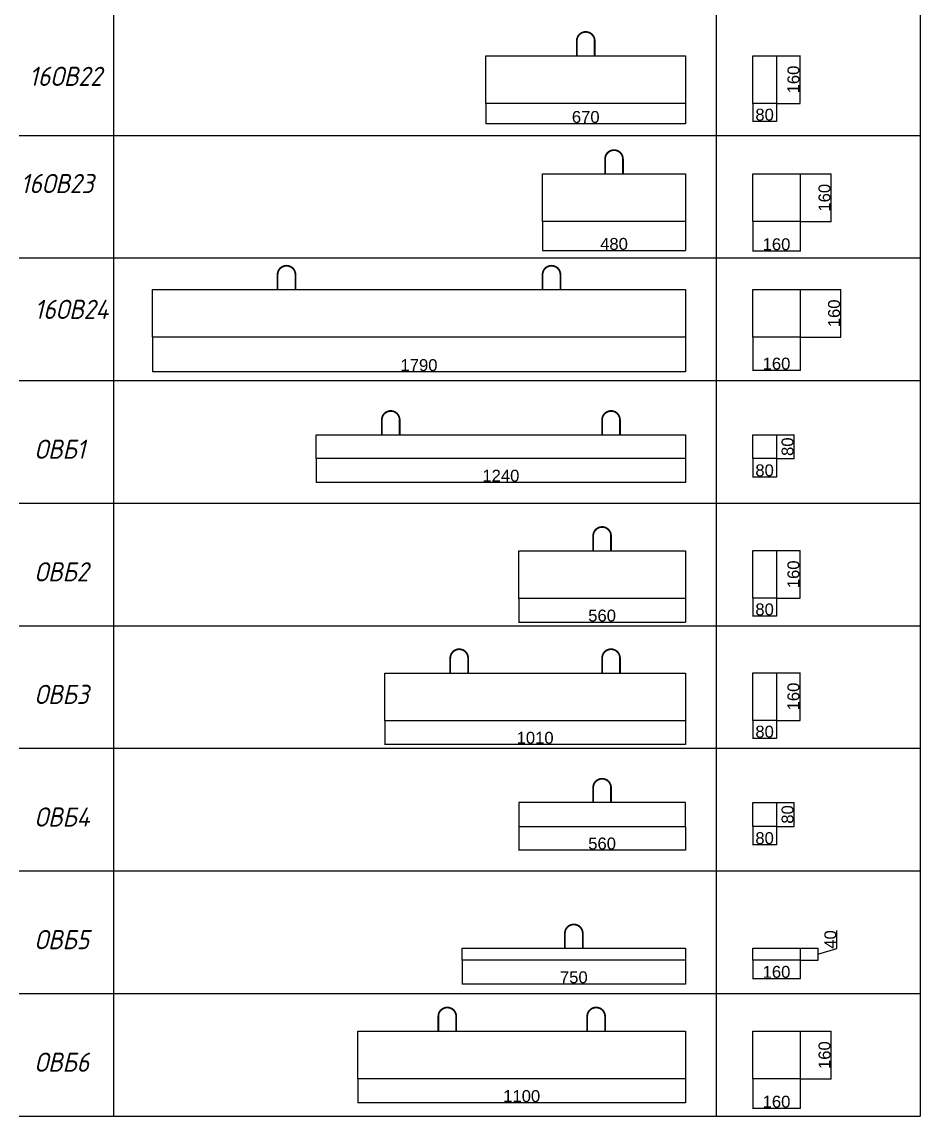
# Model space of a CAD drawing. Header units: millimetres. Extents: x -300689 to 10556, y -104928 to 107291.
# Drawn here: x 7539 to 10556, y 20916 to 24591 of the extents above; entities that cross this region are included whole.
import ezdxf

# ---------------------------------------------------------------- set-up
doc = ezdxf.new("R2010")
doc.units = ezdxf.units.MM
doc.layers.add('линии', color=7, linetype='Continuous')
doc.layers.add('толстая', color=7, linetype='Continuous', lineweight=60)
doc.styles.add('Arial', font='arial.ttf')
doc.styles.add('чертежный', font='isocpeui.ttf', dxfattribs={"width": 0.9})
doc.dimstyles.new('Копия 1-1', dxfattribs={"dimscale": 0, "dimtxt": 40, "dimasz": 2, "dimexe": 1, "dimexo": 1, "dimgap": 1, "dimtad": 1, "dimdec": 0, "dimzin": 0, "dimdsep": 46, "dimtxsty": 'Arial', "dimblk1": 'ARCHTICK', "dimblk2": 'ARCHTICK', "dimsah": 1, "dimcen": 3, "dimdle": 0.5, "dimclrd": 256, "dimclre": 256, "dimclrt": 256, "dimadec": 0, "dimazin": 0, "dimtfac": 1, "dimtdec": 0, "dimtofl": 0, "dimtmove": 1, "dimatfit": 3, "dimldrblk": 'DOTSMALL', "dimfxl": 0, "dimtolj": 1, "dimtzin": 0, "dimarcsym": 0})

# ---------------------------------------------------------------- blocks, each defined once
blk = doc.blocks.new('_ARCHTICK')
at = {"color": 0, "linetype": 'ByBlock', "ltscale": 10, "const_width": 0.15}
blk.add_lwpolyline([(-0.5, -0.5), (0.5, 0.5)], dxfattribs=at)
blk = doc.blocks.new('*D20')
at = {"layer": 'Defpoints', "color": 0, "linetype": 'ByBlock', "ltscale": 0.25}
for p in [(9993.5, 21890), (10073.5, 21890), (10073.5, 21827.9)]:
    blk.add_point(p, dxfattribs=at)
at = {"layer": 'линии', "linetype": 'ByBlock', "lineweight": -2, "ltscale": 0.25}
for p, q in [((9993.5, 21889), (9993.5, 21826.9)), ((10073.5, 21889), (10073.5, 21826.9)), ((9993, 21827.9), (10074, 21827.9))]:
    blk.add_line(p, q, dxfattribs=at)
at = {"layer": 'линии', "linetype": 'ByBlock', "lineweight": -2, "ltscale": 0.25, "xscale": 2, "yscale": 2, "zscale": 2, "rotation": 180}
blk.add_blockref('_ARCHTICK', (9993.5, 21827.9), dxfattribs=at)
at = {"layer": 'линии', "linetype": 'ByBlock', "lineweight": -2, "ltscale": 0.25, "xscale": 2, "yscale": 2, "zscale": 2}
blk.add_blockref('_ARCHTICK', (10073.5, 21827.9), dxfattribs=at)
at = {"layer": 'линии', "linetype": 'ByBlock', "ltscale": 0.25, "insert": (10033.5, 21849.3), "char_height": 40, "attachment_point": 5, "style": 'Arial'}
blk.add_mtext('\\A1;80', dxfattribs=at)
blk = doc.blocks.new('_DotSmall')
at = {"color": 0, "linetype": 'ByBlock', "const_width": 0.5}
blk.add_lwpolyline([(-0.0625, 0, 1), (0.0625, 0, 1)], format="xyb", close=True, dxfattribs=at)
blk = doc.blocks.new('*D21')
at = {"layer": 'Defpoints', "color": 0, "linetype": 'ByBlock', "ltscale": 0.25}
for p in [(10073.5, 21969), (10073.5, 21889), (10132.2, 21889)]:
    blk.add_point(p, dxfattribs=at)
at = {"layer": 'линии', "linetype": 'ByBlock', "lineweight": -2, "ltscale": 0.25}
for p, q in [((10074.5, 21969), (10133.2, 21969)), ((10132.2, 21969.5), (10132.2, 21888.5)), ((10074.5, 21889), (10133.2, 21889))]:
    blk.add_line(p, q, dxfattribs=at)
at = {"layer": 'линии', "linetype": 'ByBlock', "lineweight": -2, "ltscale": 0.25, "xscale": 2, "yscale": 2, "zscale": 2}
for p, rotation in [((10132.2, 21969), 90), ((10132.2, 21889), 270)]:
    blk.add_blockref('_ARCHTICK', p, dxfattribs=dict(at, rotation=rotation))
at = {"layer": 'линии', "linetype": 'ByBlock', "ltscale": 0.25, "insert": (10110.8, 21929), "char_height": 40, "attachment_point": 5, "rotation": 90, "style": 'Arial'}
blk.add_mtext('\\A1;80', dxfattribs=at)
blk = doc.blocks.new('*D68')
at = {"layer": 'Defpoints', "color": 0, "linetype": 'ByBlock', "ltscale": 0.25}
for p in [(10073.5, 24477.3), (10073.5, 24317.3), (10151.9, 24317.3)]:
    blk.add_point(p, dxfattribs=at)
at = {"layer": 'линии', "linetype": 'ByBlock', "lineweight": -2, "ltscale": 0.25}
for p, q in [((10074.5, 24477.3), (10152.9, 24477.3)), ((10151.9, 24477.8), (10151.9, 24316.8)), ((10074.5, 24317.3), (10152.9, 24317.3))]:
    blk.add_line(p, q, dxfattribs=at)
at = {"layer": 'линии', "linetype": 'ByBlock', "lineweight": -2, "ltscale": 0.25, "xscale": 2, "yscale": 2, "zscale": 2}
for p, rotation in [((10151.9, 24477.3), 90), ((10151.9, 24317.3), 270)]:
    blk.add_blockref('_ARCHTICK', p, dxfattribs=dict(at, rotation=rotation))
at = {"layer": 'линии', "linetype": 'ByBlock', "ltscale": 0.25, "insert": (10130.5, 24397.3), "char_height": 40, "attachment_point": 5, "rotation": 90, "style": 'Arial'}
blk.add_mtext('\\A1;160', dxfattribs=at)
blk = doc.blocks.new('*D69')
at = {"layer": 'Defpoints', "color": 0, "linetype": 'ByBlock', "ltscale": 0.25}
for p in [(9993.5, 24317.3), (10073.5, 24317.3), (10073.5, 24257.8)]:
    blk.add_point(p, dxfattribs=at)
at = {"layer": 'линии', "linetype": 'ByBlock', "lineweight": -2, "ltscale": 0.25}
for p, q in [((9993.5, 24316.3), (9993.5, 24256.8)), ((10073.5, 24316.3), (10073.5, 24256.8)), ((9993, 24257.8), (10074, 24257.8))]:
    blk.add_line(p, q, dxfattribs=at)
at = {"layer": 'линии', "linetype": 'ByBlock', "lineweight": -2, "ltscale": 0.25, "xscale": 2, "yscale": 2, "zscale": 2, "rotation": 180}
blk.add_blockref('_ARCHTICK', (9993.5, 24257.8), dxfattribs=at)
at = {"layer": 'линии', "linetype": 'ByBlock', "lineweight": -2, "ltscale": 0.25, "xscale": 2, "yscale": 2, "zscale": 2}
blk.add_blockref('_ARCHTICK', (10073.5, 24257.8), dxfattribs=at)
at = {"layer": 'линии', "linetype": 'ByBlock', "ltscale": 0.25, "insert": (10033.5, 24279.2), "char_height": 40, "attachment_point": 5, "style": 'Arial'}
blk.add_mtext('\\A1;80', dxfattribs=at)
blk = doc.blocks.new('*D70')
at = {"layer": 'Defpoints', "color": 0, "linetype": 'ByBlock', "ltscale": 0.25}
for p in [(10153.5, 24080.3), (10153.5, 23920.3), (10256.3, 23920.3)]:
    blk.add_point(p, dxfattribs=at)
at = {"layer": 'линии', "linetype": 'ByBlock', "lineweight": -2, "ltscale": 0.25}
for p, q in [((10154.5, 24080.3), (10257.3, 24080.3)), ((10256.3, 24080.8), (10256.3, 23919.8)), ((10154.5, 23920.3), (10257.3, 23920.3))]:
    blk.add_line(p, q, dxfattribs=at)
at = {"layer": 'линии', "linetype": 'ByBlock', "lineweight": -2, "ltscale": 0.25, "xscale": 2, "yscale": 2, "zscale": 2}
for p, rotation in [((10256.3, 24080.3), 90), ((10256.3, 23920.3), 270)]:
    blk.add_blockref('_ARCHTICK', p, dxfattribs=dict(at, rotation=rotation))
at = {"layer": 'линии', "linetype": 'ByBlock', "ltscale": 0.25, "insert": (10234.9, 24000.3), "char_height": 40, "attachment_point": 5, "rotation": 90, "style": 'Arial'}
blk.add_mtext('\\A1;160', dxfattribs=at)
blk = doc.blocks.new('*D71')
at = {"layer": 'Defpoints', "color": 0, "linetype": 'ByBlock', "ltscale": 0.25}
for p in [(9993.5, 23920.3), (10153.5, 23920.3), (10153.5, 23822.4)]:
    blk.add_point(p, dxfattribs=at)
at = {"layer": 'линии', "linetype": 'ByBlock', "lineweight": -2, "ltscale": 0.25}
for p, q in [((9993.5, 23919.3), (9993.5, 23821.4)), ((10153.5, 23919.3), (10153.5, 23821.4)), ((9993, 23822.4), (10154, 23822.4))]:
    blk.add_line(p, q, dxfattribs=at)
at = {"layer": 'линии', "linetype": 'ByBlock', "lineweight": -2, "ltscale": 0.25, "xscale": 2, "yscale": 2, "zscale": 2, "rotation": 180}
blk.add_blockref('_ARCHTICK', (9993.5, 23822.4), dxfattribs=at)
at = {"layer": 'линии', "linetype": 'ByBlock', "lineweight": -2, "ltscale": 0.25, "xscale": 2, "yscale": 2, "zscale": 2}
blk.add_blockref('_ARCHTICK', (10153.5, 23822.4), dxfattribs=at)
at = {"layer": 'линии', "linetype": 'ByBlock', "ltscale": 0.25, "insert": (10073.5, 23843.8), "char_height": 40, "attachment_point": 5, "style": 'Arial'}
blk.add_mtext('\\A1;160', dxfattribs=at)
blk = doc.blocks.new('*D72')
at = {"layer": 'Defpoints', "color": 0, "linetype": 'ByBlock', "ltscale": 0.25}
for p in [(10153.5, 23692.1), (10153.5, 23532.1), (10288.4, 23532.1)]:
    blk.add_point(p, dxfattribs=at)
at = {"layer": 'линии', "linetype": 'ByBlock', "lineweight": -2, "ltscale": 0.25}
for p, q in [((10154.5, 23692.1), (10289.4, 23692.1)), ((10288.4, 23692.6), (10288.4, 23531.6)), ((10154.5, 23532.1), (10289.4, 23532.1))]:
    blk.add_line(p, q, dxfattribs=at)
at = {"layer": 'линии', "linetype": 'ByBlock', "lineweight": -2, "ltscale": 0.25, "xscale": 2, "yscale": 2, "zscale": 2}
for p, rotation in [((10288.4, 23692.1), 90), ((10288.4, 23532.1), 270)]:
    blk.add_blockref('_ARCHTICK', p, dxfattribs=dict(at, rotation=rotation))
at = {"layer": 'линии', "linetype": 'ByBlock', "ltscale": 0.25, "insert": (10267, 23612.1), "char_height": 40, "attachment_point": 5, "rotation": 90, "style": 'Arial'}
blk.add_mtext('\\A1;160', dxfattribs=at)
blk = doc.blocks.new('*D73')
at = {"layer": 'Defpoints', "color": 0, "linetype": 'ByBlock', "ltscale": 0.25}
for p in [(9993.5, 23532.1), (10153.5, 23532.1), (10153.5, 23421.6)]:
    blk.add_point(p, dxfattribs=at)
at = {"layer": 'линии', "linetype": 'ByBlock', "lineweight": -2, "ltscale": 0.25}
for p, q in [((9993.5, 23531.1), (9993.5, 23420.6)), ((10153.5, 23531.1), (10153.5, 23420.6)), ((9993, 23421.6), (10154, 23421.6))]:
    blk.add_line(p, q, dxfattribs=at)
at = {"layer": 'линии', "linetype": 'ByBlock', "lineweight": -2, "ltscale": 0.25, "xscale": 2, "yscale": 2, "zscale": 2, "rotation": 180}
blk.add_blockref('_ARCHTICK', (9993.5, 23421.6), dxfattribs=at)
at = {"layer": 'линии', "linetype": 'ByBlock', "lineweight": -2, "ltscale": 0.25, "xscale": 2, "yscale": 2, "zscale": 2}
blk.add_blockref('_ARCHTICK', (10153.5, 23421.6), dxfattribs=at)
at = {"layer": 'линии', "linetype": 'ByBlock', "ltscale": 0.25, "insert": (10073.5, 23443), "char_height": 40, "attachment_point": 5, "style": 'Arial'}
blk.add_mtext('\\A1;160', dxfattribs=at)
blk = doc.blocks.new('*D74')
at = {"layer": 'Defpoints', "color": 0, "linetype": 'ByBlock', "ltscale": 0.25}
for p in [(9207.7, 21889), (9767.7, 21889), (9767.7, 21809.8)]:
    blk.add_point(p, dxfattribs=at)
at = {"layer": 'линии', "linetype": 'ByBlock', "lineweight": -2, "ltscale": 0.25}
for p, q in [((9207.7, 21888), (9207.7, 21808.8)), ((9767.7, 21888), (9767.7, 21808.8)), ((9207.2, 21809.8), (9768.2, 21809.8))]:
    blk.add_line(p, q, dxfattribs=at)
at = {"layer": 'линии', "linetype": 'ByBlock', "lineweight": -2, "ltscale": 0.25, "xscale": 2, "yscale": 2, "zscale": 2, "rotation": 180}
blk.add_blockref('_ARCHTICK', (9207.7, 21809.8), dxfattribs=at)
at = {"layer": 'линии', "linetype": 'ByBlock', "lineweight": -2, "ltscale": 0.25, "xscale": 2, "yscale": 2, "zscale": 2}
blk.add_blockref('_ARCHTICK', (9767.7, 21809.8), dxfattribs=at)
at = {"layer": 'линии', "linetype": 'ByBlock', "ltscale": 0.25, "insert": (9487.7, 21831.2), "char_height": 40, "attachment_point": 5, "style": 'Arial'}
blk.add_mtext('\\A1;560', dxfattribs=at)
blk = doc.blocks.new('*D98')
at = {"layer": 'Defpoints', "color": 0, "linetype": 'ByBlock', "ltscale": 0.25}
for p in [(9097.7, 24317.3), (9767.7, 24317.3), (9767.7, 24249.9)]:
    blk.add_point(p, dxfattribs=at)
at = {"layer": 'линии', "linetype": 'ByBlock', "lineweight": -2, "ltscale": 0.25}
for p, q in [((9097.7, 24316.3), (9097.7, 24248.9)), ((9767.7, 24316.3), (9767.7, 24248.9)), ((9097.2, 24249.9), (9768.2, 24249.9))]:
    blk.add_line(p, q, dxfattribs=at)
at = {"layer": 'линии', "linetype": 'ByBlock', "lineweight": -2, "ltscale": 0.25, "xscale": 2, "yscale": 2, "zscale": 2, "rotation": 180}
blk.add_blockref('_ARCHTICK', (9097.7, 24249.9), dxfattribs=at)
at = {"layer": 'линии', "linetype": 'ByBlock', "lineweight": -2, "ltscale": 0.25, "xscale": 2, "yscale": 2, "zscale": 2}
blk.add_blockref('_ARCHTICK', (9767.7, 24249.9), dxfattribs=at)
at = {"layer": 'линии', "linetype": 'ByBlock', "ltscale": 0.25, "insert": (9432.7, 24271.3), "char_height": 40, "attachment_point": 5, "style": 'Arial'}
blk.add_mtext('\\A1;670', dxfattribs=at)
blk = doc.blocks.new('*D99')
at = {"layer": 'Defpoints', "color": 0, "linetype": 'ByBlock', "ltscale": 0.25}
for p in [(9287.7, 23920.3), (9767.7, 23920.3), (9767.7, 23823.6)]:
    blk.add_point(p, dxfattribs=at)
at = {"layer": 'линии', "linetype": 'ByBlock', "lineweight": -2, "ltscale": 0.25}
for p, q in [((9287.7, 23919.3), (9287.7, 23822.6)), ((9767.7, 23919.3), (9767.7, 23822.6)), ((9287.2, 23823.6), (9768.2, 23823.6))]:
    blk.add_line(p, q, dxfattribs=at)
at = {"layer": 'линии', "linetype": 'ByBlock', "lineweight": -2, "ltscale": 0.25, "xscale": 2, "yscale": 2, "zscale": 2, "rotation": 180}
blk.add_blockref('_ARCHTICK', (9287.7, 23823.6), dxfattribs=at)
at = {"layer": 'линии', "linetype": 'ByBlock', "lineweight": -2, "ltscale": 0.25, "xscale": 2, "yscale": 2, "zscale": 2}
blk.add_blockref('_ARCHTICK', (9767.7, 23823.6), dxfattribs=at)
at = {"layer": 'линии', "linetype": 'ByBlock', "ltscale": 0.25, "insert": (9527.7, 23845), "char_height": 40, "attachment_point": 5, "style": 'Arial'}
blk.add_mtext('\\A1;480', dxfattribs=at)
blk = doc.blocks.new('*D100')
at = {"layer": 'Defpoints', "color": 0, "linetype": 'ByBlock', "ltscale": 0.25}
for p in [(7977.7, 23532.1), (9767.7, 23532.1), (9767.7, 23416.5)]:
    blk.add_point(p, dxfattribs=at)
at = {"layer": 'линии', "linetype": 'ByBlock', "lineweight": -2, "ltscale": 0.25}
for p, q in [((7977.7, 23531.1), (7977.7, 23415.5)), ((9767.7, 23531.1), (9767.7, 23415.5)), ((7977.2, 23416.5), (9768.2, 23416.5))]:
    blk.add_line(p, q, dxfattribs=at)
at = {"layer": 'линии', "linetype": 'ByBlock', "lineweight": -2, "ltscale": 0.25, "xscale": 2, "yscale": 2, "zscale": 2, "rotation": 180}
blk.add_blockref('_ARCHTICK', (7977.7, 23416.5), dxfattribs=at)
at = {"layer": 'линии', "linetype": 'ByBlock', "lineweight": -2, "ltscale": 0.25, "xscale": 2, "yscale": 2, "zscale": 2}
blk.add_blockref('_ARCHTICK', (9767.7, 23416.5), dxfattribs=at)
at = {"layer": 'линии', "linetype": 'ByBlock', "ltscale": 0.25, "insert": (8872.7, 23437.9), "char_height": 40, "attachment_point": 5, "style": 'Arial'}
blk.add_mtext('\\A1;1790', dxfattribs=at)
blk = doc.blocks.new('*D115')
at = {"layer": 'Defpoints', "color": 0, "linetype": 'ByBlock', "ltscale": 0.25}
for p in [(9017.7, 21439.7), (9767.7, 21439.7), (9767.7, 21360.5)]:
    blk.add_point(p, dxfattribs=at)
at = {"layer": 'линии', "linetype": 'ByBlock', "lineweight": -2, "ltscale": 0.25}
for p, q in [((9017.7, 21438.7), (9017.7, 21359.5)), ((9767.7, 21438.7), (9767.7, 21359.5)), ((9017.2, 21360.5), (9768.2, 21360.5))]:
    blk.add_line(p, q, dxfattribs=at)
at = {"layer": 'линии', "linetype": 'ByBlock', "lineweight": -2, "ltscale": 0.25, "xscale": 2, "yscale": 2, "zscale": 2, "rotation": 180}
blk.add_blockref('_ARCHTICK', (9017.7, 21360.5), dxfattribs=at)
at = {"layer": 'линии', "linetype": 'ByBlock', "lineweight": -2, "ltscale": 0.25, "xscale": 2, "yscale": 2, "zscale": 2}
blk.add_blockref('_ARCHTICK', (9767.7, 21360.5), dxfattribs=at)
at = {"layer": 'линии', "linetype": 'ByBlock', "ltscale": 0.25, "insert": (9392.7, 21382), "char_height": 40, "attachment_point": 5, "style": 'Arial'}
blk.add_mtext('\\A1;750', dxfattribs=at)
blk = doc.blocks.new('*D116')
at = {"layer": 'Defpoints', "color": 0, "linetype": 'ByBlock', "ltscale": 0.25}
for p in [(9993.5, 21440.7), (10153.5, 21440.7), (10153.5, 21378.6)]:
    blk.add_point(p, dxfattribs=at)
at = {"layer": 'линии', "linetype": 'ByBlock', "lineweight": -2, "ltscale": 0.25}
for p, q in [((9993.5, 21439.7), (9993.5, 21377.6)), ((10153.5, 21439.7), (10153.5, 21377.6)), ((9993, 21378.6), (10154, 21378.6))]:
    blk.add_line(p, q, dxfattribs=at)
at = {"layer": 'линии', "linetype": 'ByBlock', "lineweight": -2, "ltscale": 0.25, "xscale": 2, "yscale": 2, "zscale": 2, "rotation": 180}
blk.add_blockref('_ARCHTICK', (9993.5, 21378.6), dxfattribs=at)
at = {"layer": 'линии', "linetype": 'ByBlock', "lineweight": -2, "ltscale": 0.25, "xscale": 2, "yscale": 2, "zscale": 2}
blk.add_blockref('_ARCHTICK', (10153.5, 21378.6), dxfattribs=at)
at = {"layer": 'линии', "linetype": 'ByBlock', "ltscale": 0.25, "insert": (10073.5, 21400.1), "char_height": 40, "attachment_point": 5, "style": 'Arial'}
blk.add_mtext('\\A1;160', dxfattribs=at)
blk = doc.blocks.new('*D117')
at = {"layer": 'Defpoints', "color": 0, "linetype": 'ByBlock', "ltscale": 0.25}
for p in [(10153.5, 21479.7), (10153.5, 21439.7), (10212.2, 21439.7)]:
    blk.add_point(p, dxfattribs=at)
at = {"layer": 'линии', "linetype": 'ByBlock', "lineweight": -2, "ltscale": 0.25}
for p, q in [((10276, 21478.8), (10276, 21539.6)), ((10154.5, 21479.7), (10213.2, 21479.7)), ((10212.2, 21480.2), (10212.2, 21439.2)), ((10212.2, 21459.7), (10276, 21478.8)), ((10154.5, 21439.7), (10213.2, 21439.7))]:
    blk.add_line(p, q, dxfattribs=at)
at = {"layer": 'линии', "linetype": 'ByBlock', "lineweight": -2, "ltscale": 0.25, "xscale": 2, "yscale": 2, "zscale": 2}
for p, rotation in [((10212.2, 21479.7), 90), ((10212.2, 21439.7), 270)]:
    blk.add_blockref('_ARCHTICK', p, dxfattribs=dict(at, rotation=rotation))
at = {"layer": 'линии', "linetype": 'ByBlock', "ltscale": 0.25, "insert": (10254.6, 21509.2), "char_height": 40, "attachment_point": 5, "rotation": 90, "style": 'Arial'}
blk.add_mtext('\\A1;40', dxfattribs=at)
blk = doc.blocks.new('*D118')
at = {"layer": 'Defpoints', "color": 0, "linetype": 'ByBlock', "ltscale": 0.25}
for p in [(8667.7, 21040.7), (9767.7, 21040.7), (9767.7, 20961.5)]:
    blk.add_point(p, dxfattribs=at)
at = {"layer": 'линии', "linetype": 'ByBlock', "lineweight": -2, "ltscale": 0.25}
for p, q in [((8667.7, 21039.7), (8667.7, 20960.5)), ((9767.7, 21039.7), (9767.7, 20960.5)), ((8667.2, 20961.5), (9768.2, 20961.5))]:
    blk.add_line(p, q, dxfattribs=at)
at = {"layer": 'линии', "linetype": 'ByBlock', "lineweight": -2, "ltscale": 0.25, "xscale": 2, "yscale": 2, "zscale": 2, "rotation": 180}
blk.add_blockref('_ARCHTICK', (8667.7, 20961.5), dxfattribs=at)
at = {"layer": 'линии', "linetype": 'ByBlock', "lineweight": -2, "ltscale": 0.25, "xscale": 2, "yscale": 2, "zscale": 2}
blk.add_blockref('_ARCHTICK', (9767.7, 20961.5), dxfattribs=at)
at = {"layer": 'линии', "linetype": 'ByBlock', "ltscale": 0.25, "insert": (9217.7, 20983), "char_height": 40, "attachment_point": 5, "style": 'Arial'}
blk.add_mtext('\\A1;1100', dxfattribs=at)
blk = doc.blocks.new('*D119')
at = {"layer": 'Defpoints', "color": 0, "linetype": 'ByBlock', "ltscale": 0.25}
for p in [(10153.5, 21200.7), (10153.5, 21040.7), (10256.3, 21040.7)]:
    blk.add_point(p, dxfattribs=at)
at = {"layer": 'линии', "linetype": 'ByBlock', "lineweight": -2, "ltscale": 0.25}
for p, q in [((10154.5, 21200.7), (10257.3, 21200.7)), ((10256.3, 21201.2), (10256.3, 21040.2)), ((10154.5, 21040.7), (10257.3, 21040.7))]:
    blk.add_line(p, q, dxfattribs=at)
at = {"layer": 'линии', "linetype": 'ByBlock', "lineweight": -2, "ltscale": 0.25, "xscale": 2, "yscale": 2, "zscale": 2}
for p, rotation in [((10256.3, 21200.7), 90), ((10256.3, 21040.7), 270)]:
    blk.add_blockref('_ARCHTICK', p, dxfattribs=dict(at, rotation=rotation))
at = {"layer": 'линии', "linetype": 'ByBlock', "ltscale": 0.25, "insert": (10234.9, 21120.7), "char_height": 40, "attachment_point": 5, "rotation": 90, "style": 'Arial'}
blk.add_mtext('\\A1;160', dxfattribs=at)
blk = doc.blocks.new('*D120')
at = {"layer": 'Defpoints', "color": 0, "linetype": 'ByBlock', "ltscale": 0.25}
for p in [(9993.5, 21040.7), (10153.5, 21040.7), (10153.5, 20942.7)]:
    blk.add_point(p, dxfattribs=at)
at = {"layer": 'линии', "linetype": 'ByBlock', "lineweight": -2, "ltscale": 0.25}
for p, q in [((9993.5, 21039.7), (9993.5, 20941.7)), ((10153.5, 21039.7), (10153.5, 20941.7)), ((9993, 20942.7), (10154, 20942.7))]:
    blk.add_line(p, q, dxfattribs=at)
at = {"layer": 'линии', "linetype": 'ByBlock', "lineweight": -2, "ltscale": 0.25, "xscale": 2, "yscale": 2, "zscale": 2, "rotation": 180}
blk.add_blockref('_ARCHTICK', (9993.5, 20942.7), dxfattribs=at)
at = {"layer": 'линии', "linetype": 'ByBlock', "lineweight": -2, "ltscale": 0.25, "xscale": 2, "yscale": 2, "zscale": 2}
blk.add_blockref('_ARCHTICK', (10153.5, 20942.7), dxfattribs=at)
at = {"layer": 'линии', "linetype": 'ByBlock', "ltscale": 0.25, "insert": (10073.5, 20964.1), "char_height": 40, "attachment_point": 5, "style": 'Arial'}
blk.add_mtext('\\A1;160', dxfattribs=at)
blk = doc.blocks.new('*D121')
at = {"layer": 'Defpoints', "color": 0, "linetype": 'ByBlock', "ltscale": 0.25}
for p in [(9993.5, 23125.2), (10073.5, 23125.2), (10073.5, 23063.1)]:
    blk.add_point(p, dxfattribs=at)
at = {"layer": 'линии', "linetype": 'ByBlock', "lineweight": -2, "ltscale": 0.25}
for p, q in [((9993.5, 23124.2), (9993.5, 23062.1)), ((10073.5, 23124.2), (10073.5, 23062.1)), ((9993, 23063.1), (10074, 23063.1))]:
    blk.add_line(p, q, dxfattribs=at)
at = {"layer": 'линии', "linetype": 'ByBlock', "lineweight": -2, "ltscale": 0.25, "xscale": 2, "yscale": 2, "zscale": 2, "rotation": 180}
blk.add_blockref('_ARCHTICK', (9993.5, 23063.1), dxfattribs=at)
at = {"layer": 'линии', "linetype": 'ByBlock', "lineweight": -2, "ltscale": 0.25, "xscale": 2, "yscale": 2, "zscale": 2}
blk.add_blockref('_ARCHTICK', (10073.5, 23063.1), dxfattribs=at)
at = {"layer": 'линии', "linetype": 'ByBlock', "ltscale": 0.25, "insert": (10033.5, 23084.6), "char_height": 40, "attachment_point": 5, "style": 'Arial'}
blk.add_mtext('\\A1;80', dxfattribs=at)
blk = doc.blocks.new('*D122')
at = {"layer": 'Defpoints', "color": 0, "linetype": 'ByBlock', "ltscale": 0.25}
for p in [(10073.5, 23204.2), (10073.5, 23124.2), (10132.2, 23124.2)]:
    blk.add_point(p, dxfattribs=at)
at = {"layer": 'линии', "linetype": 'ByBlock', "lineweight": -2, "ltscale": 0.25}
for p, q in [((10074.5, 23204.2), (10133.2, 23204.2)), ((10132.2, 23204.7), (10132.2, 23123.7)), ((10074.5, 23124.2), (10133.2, 23124.2))]:
    blk.add_line(p, q, dxfattribs=at)
at = {"layer": 'линии', "linetype": 'ByBlock', "lineweight": -2, "ltscale": 0.25, "xscale": 2, "yscale": 2, "zscale": 2}
for p, rotation in [((10132.2, 23204.2), 90), ((10132.2, 23124.2), 270)]:
    blk.add_blockref('_ARCHTICK', p, dxfattribs=dict(at, rotation=rotation))
at = {"layer": 'линии', "linetype": 'ByBlock', "ltscale": 0.25, "insert": (10110.8, 23164.2), "char_height": 40, "attachment_point": 5, "rotation": 90, "style": 'Arial'}
blk.add_mtext('\\A1;80', dxfattribs=at)
blk = doc.blocks.new('*D123')
at = {"layer": 'Defpoints', "color": 0, "linetype": 'ByBlock', "ltscale": 0.25}
for p in [(8757.7, 22244.1), (9767.7, 22244.1), (9767.7, 22164.9)]:
    blk.add_point(p, dxfattribs=at)
at = {"layer": 'линии', "linetype": 'ByBlock', "lineweight": -2, "ltscale": 0.25}
for p, q in [((8757.7, 22243.1), (8757.7, 22163.9)), ((9767.7, 22243.1), (9767.7, 22163.9)), ((8757.2, 22164.9), (9768.2, 22164.9))]:
    blk.add_line(p, q, dxfattribs=at)
at = {"layer": 'линии', "linetype": 'ByBlock', "lineweight": -2, "ltscale": 0.25, "xscale": 2, "yscale": 2, "zscale": 2, "rotation": 180}
blk.add_blockref('_ARCHTICK', (8757.7, 22164.9), dxfattribs=at)
at = {"layer": 'линии', "linetype": 'ByBlock', "lineweight": -2, "ltscale": 0.25, "xscale": 2, "yscale": 2, "zscale": 2}
blk.add_blockref('_ARCHTICK', (9767.7, 22164.9), dxfattribs=at)
at = {"layer": 'линии', "linetype": 'ByBlock', "ltscale": 0.25, "insert": (9262.7, 22186.3), "char_height": 40, "attachment_point": 5, "style": 'Arial'}
blk.add_mtext('\\A1;1010', dxfattribs=at)
blk = doc.blocks.new('*D124')
at = {"layer": 'Defpoints', "color": 0, "linetype": 'ByBlock', "ltscale": 0.25}
for p in [(9207.7, 22654.5), (9767.7, 22654.5), (9767.7, 22575.4)]:
    blk.add_point(p, dxfattribs=at)
at = {"layer": 'линии', "linetype": 'ByBlock', "lineweight": -2, "ltscale": 0.25}
for p, q in [((9207.7, 22653.5), (9207.7, 22574.4)), ((9767.7, 22653.5), (9767.7, 22574.4)), ((9207.2, 22575.4), (9768.2, 22575.4))]:
    blk.add_line(p, q, dxfattribs=at)
at = {"layer": 'линии', "linetype": 'ByBlock', "lineweight": -2, "ltscale": 0.25, "xscale": 2, "yscale": 2, "zscale": 2, "rotation": 180}
blk.add_blockref('_ARCHTICK', (9207.7, 22575.4), dxfattribs=at)
at = {"layer": 'линии', "linetype": 'ByBlock', "lineweight": -2, "ltscale": 0.25, "xscale": 2, "yscale": 2, "zscale": 2}
blk.add_blockref('_ARCHTICK', (9767.7, 22575.4), dxfattribs=at)
at = {"layer": 'линии', "linetype": 'ByBlock', "ltscale": 0.25, "insert": (9487.7, 22596.8), "char_height": 40, "attachment_point": 5, "style": 'Arial'}
blk.add_mtext('\\A1;560', dxfattribs=at)
blk = doc.blocks.new('*D125')
at = {"layer": 'Defpoints', "color": 0, "linetype": 'ByBlock', "ltscale": 0.25}
for p in [(8527.7, 23124.2), (9767.7, 23124.2), (9767.7, 23045)]:
    blk.add_point(p, dxfattribs=at)
at = {"layer": 'линии', "linetype": 'ByBlock', "lineweight": -2, "ltscale": 0.25}
for p, q in [((8527.7, 23123.2), (8527.7, 23044)), ((9767.7, 23123.2), (9767.7, 23044)), ((8527.2, 23045), (9768.2, 23045))]:
    blk.add_line(p, q, dxfattribs=at)
at = {"layer": 'линии', "linetype": 'ByBlock', "lineweight": -2, "ltscale": 0.25, "xscale": 2, "yscale": 2, "zscale": 2, "rotation": 180}
blk.add_blockref('_ARCHTICK', (8527.7, 23045), dxfattribs=at)
at = {"layer": 'линии', "linetype": 'ByBlock', "lineweight": -2, "ltscale": 0.25, "xscale": 2, "yscale": 2, "zscale": 2}
blk.add_blockref('_ARCHTICK', (9767.7, 23045), dxfattribs=at)
at = {"layer": 'линии', "linetype": 'ByBlock', "ltscale": 0.25, "insert": (9147.7, 23066.5), "char_height": 40, "attachment_point": 5, "style": 'Arial'}
blk.add_mtext('\\A1;1240', dxfattribs=at)
blk = doc.blocks.new('*D126')
at = {"layer": 'Defpoints', "color": 0, "linetype": 'ByBlock', "ltscale": 0.25}
for p in [(10073.5, 22815.5), (10073.5, 22655.5), (10151.9, 22655.5)]:
    blk.add_point(p, dxfattribs=at)
at = {"layer": 'линии', "linetype": 'ByBlock', "lineweight": -2, "ltscale": 0.25}
for p, q in [((10074.5, 22815.5), (10152.9, 22815.5)), ((10151.9, 22816), (10151.9, 22655)), ((10074.5, 22655.5), (10152.9, 22655.5))]:
    blk.add_line(p, q, dxfattribs=at)
at = {"layer": 'линии', "linetype": 'ByBlock', "lineweight": -2, "ltscale": 0.25, "xscale": 2, "yscale": 2, "zscale": 2}
for p, rotation in [((10151.9, 22815.5), 90), ((10151.9, 22655.5), 270)]:
    blk.add_blockref('_ARCHTICK', p, dxfattribs=dict(at, rotation=rotation))
at = {"layer": 'линии', "linetype": 'ByBlock', "ltscale": 0.25, "insert": (10130.5, 22735.5), "char_height": 40, "attachment_point": 5, "rotation": 90, "style": 'Arial'}
blk.add_mtext('\\A1;160', dxfattribs=at)
blk = doc.blocks.new('*D127')
at = {"layer": 'Defpoints', "color": 0, "linetype": 'ByBlock', "ltscale": 0.25}
for p in [(9993.5, 22655.5), (10073.5, 22655.5), (10073.5, 22596)]:
    blk.add_point(p, dxfattribs=at)
at = {"layer": 'линии', "linetype": 'ByBlock', "lineweight": -2, "ltscale": 0.25}
for p, q in [((9993.5, 22654.5), (9993.5, 22595)), ((10073.5, 22654.5), (10073.5, 22595)), ((9993, 22596), (10074, 22596))]:
    blk.add_line(p, q, dxfattribs=at)
at = {"layer": 'линии', "linetype": 'ByBlock', "lineweight": -2, "ltscale": 0.25, "xscale": 2, "yscale": 2, "zscale": 2, "rotation": 180}
blk.add_blockref('_ARCHTICK', (9993.5, 22596), dxfattribs=at)
at = {"layer": 'линии', "linetype": 'ByBlock', "lineweight": -2, "ltscale": 0.25, "xscale": 2, "yscale": 2, "zscale": 2}
blk.add_blockref('_ARCHTICK', (10073.5, 22596), dxfattribs=at)
at = {"layer": 'линии', "linetype": 'ByBlock', "ltscale": 0.25, "insert": (10033.5, 22617.5), "char_height": 40, "attachment_point": 5, "style": 'Arial'}
blk.add_mtext('\\A1;80', dxfattribs=at)
blk = doc.blocks.new('*D128')
at = {"layer": 'Defpoints', "color": 0, "linetype": 'ByBlock', "ltscale": 0.25}
for p in [(10073.5, 22405.1), (10073.5, 22245.1), (10151.9, 22245.1)]:
    blk.add_point(p, dxfattribs=at)
at = {"layer": 'линии', "linetype": 'ByBlock', "lineweight": -2, "ltscale": 0.25}
for p, q in [((10074.5, 22405.1), (10152.9, 22405.1)), ((10151.9, 22405.6), (10151.9, 22244.6)), ((10074.5, 22245.1), (10152.9, 22245.1))]:
    blk.add_line(p, q, dxfattribs=at)
at = {"layer": 'линии', "linetype": 'ByBlock', "lineweight": -2, "ltscale": 0.25, "xscale": 2, "yscale": 2, "zscale": 2}
for p, rotation in [((10151.9, 22405.1), 90), ((10151.9, 22245.1), 270)]:
    blk.add_blockref('_ARCHTICK', p, dxfattribs=dict(at, rotation=rotation))
at = {"layer": 'линии', "linetype": 'ByBlock', "ltscale": 0.25, "insert": (10130.5, 22325.1), "char_height": 40, "attachment_point": 5, "rotation": 90, "style": 'Arial'}
blk.add_mtext('\\A1;160', dxfattribs=at)
blk = doc.blocks.new('*D129')
at = {"layer": 'Defpoints', "color": 0, "linetype": 'ByBlock', "ltscale": 0.25}
for p in [(9993.5, 22245.1), (10073.5, 22245.1), (10073.5, 22185.6)]:
    blk.add_point(p, dxfattribs=at)
at = {"layer": 'линии', "linetype": 'ByBlock', "lineweight": -2, "ltscale": 0.25}
for p, q in [((9993.5, 22244.1), (9993.5, 22184.6)), ((10073.5, 22244.1), (10073.5, 22184.6)), ((9993, 22185.6), (10074, 22185.6))]:
    blk.add_line(p, q, dxfattribs=at)
at = {"layer": 'линии', "linetype": 'ByBlock', "lineweight": -2, "ltscale": 0.25, "xscale": 2, "yscale": 2, "zscale": 2, "rotation": 180}
blk.add_blockref('_ARCHTICK', (9993.5, 22185.6), dxfattribs=at)
at = {"layer": 'линии', "linetype": 'ByBlock', "lineweight": -2, "ltscale": 0.25, "xscale": 2, "yscale": 2, "zscale": 2}
blk.add_blockref('_ARCHTICK', (10073.5, 22185.6), dxfattribs=at)
at = {"layer": 'линии', "linetype": 'ByBlock', "ltscale": 0.25, "insert": (10033.5, 22207), "char_height": 40, "attachment_point": 5, "style": 'Arial'}
blk.add_mtext('\\A1;80', dxfattribs=at)

msp = doc.modelspace()

# ---------------------------------------------------------------- linework, layer by layer
at = {"layer": 'линии', "linetype": 'ByBlock', "ltscale": 0.25}
for p, q in [((7846.4894, 27915.6171), (7846.4894, 20915.9429)), ((9871.0227, 27915.6171), (9871.0227, 20915.9429)), ((10555.8655, 27915.6171), (10555.8655, 20915.9429)), ((7529.7899, 24209.9072), (10555.8655, 24209.9072)), ((7529.7899, 23798.1617), (10555.8655, 23798.1617)), ((7529.7899, 23386.4161), (10555.8655, 23386.4161)), ((7529.7899, 22974.6706), (10555.8655, 22974.6706)), ((7529.7899, 22562.9251), (10555.8655, 22562.9251)), ((7529.7899, 22151.1795), (10555.8655, 22151.1795)), ((7529.7899, 21739.434), (10555.8655, 21739.434)), ((7529.7899, 21327.6884), (10555.8655, 21327.6884)), ((7529.7899, 20915.9429), (10555.8655, 20915.9429))]:
    msp.add_line(p, q, dxfattribs=at)
at = {"layer": 'линии', "linetype": 'ByBlock', "ltscale": 0.25, "const_width": 6}
for points in [[(9462.7472, 24477.2583), (9462.7472, 24527.2583, 1), (9402.7472, 24527.2583), (9402.7472, 24477.2583)], [(9557.7472, 24080.3383), (9557.7472, 24130.3383, 1), (9497.7472, 24130.3383), (9497.7472, 24080.3383)], [(8457.7472, 23692.0564), (8457.7472, 23742.0564, 1), (8397.7472, 23742.0564), (8397.7472, 23692.0564)], [(9287.7472, 23692.0564), (9287.7472, 23742.0564, -1), (9347.7472, 23742.0564), (9347.7472, 23692.0564)], [(8807.7472, 23204.1946), (8807.7472, 23254.1946, 1), (8747.7472, 23254.1946), (8747.7472, 23204.1946)], [(9487.7472, 23204.1946), (9487.7472, 23254.1946, -1), (9547.7472, 23254.1946), (9547.7472, 23204.1946)], [(9517.7472, 22814.5413), (9517.7472, 22864.5413, 1), (9457.7472, 22864.5413), (9457.7472, 22814.5413)], [(9037.7472, 22404.058), (9037.7472, 22454.058, 1), (8977.7472, 22454.058), (8977.7472, 22404.058)], [(9487.7472, 22404.058), (9487.7472, 22454.058, -1), (9547.7472, 22454.058), (9547.7472, 22404.058)], [(9457.7472, 21968.958), (9457.7472, 22018.958, -1), (9517.7472, 22018.958), (9517.7472, 21968.958)], [(9362.7472, 21479.684), (9362.7472, 21529.684, -1), (9422.7472, 21529.684), (9422.7472, 21479.684)], [(8937.7472, 21200.6991), (8937.7472, 21250.6991, -1), (8997.7472, 21250.6991), (8997.7472, 21200.6991)], [(9497.7472, 21200.6991), (9497.7472, 21250.6991, 1), (9437.7472, 21250.6991), (9437.7472, 21200.6991)]]:
    msp.add_lwpolyline(points, format="xyb", dxfattribs=at)
at = {"layer": 'линии', "linetype": 'ByBlock', "ltscale": 0.25}
for points in [[(9767.7472, 24477.2583), (9767.7472, 24317.2583), (9097.7472, 24317.2583), (9097.7472, 24477.2583)], [(10073.4782, 24477.2583), (10073.4782, 24317.2583), (9993.4782, 24317.2583), (9993.4782, 24477.2583)], [(9767.7472, 24080.3383), (9767.7472, 23920.3383), (9287.7472, 23920.3383), (9287.7472, 24080.3383)], [(10153.4782, 24080.3383), (10153.4782, 23920.3383), (9993.4782, 23920.3383), (9993.4782, 24080.3383)], [(9767.7472, 23692.0564), (9767.7472, 23532.0564), (7977.7472, 23532.0564), (7977.7472, 23692.0564)], [(10153.4782, 23692.0564), (10153.4782, 23532.0564), (9993.4782, 23532.0564), (9993.4782, 23692.0564)], [(8527.7472, 23204.1946), (9767.7472, 23204.1946), (9767.7472, 23124.1946), (8527.7472, 23124.1946)], [(10073.4782, 23204.1946), (10073.4782, 23124.1946), (9993.4782, 23124.1946), (9993.4782, 23204.1946)], [(9207.7472, 22814.5413), (9767.7472, 22814.5413), (9767.7472, 22654.5413), (9207.7472, 22654.5413)], [(10073.4782, 22815.5413), (10073.4782, 22655.5413), (9993.4782, 22655.5413), (9993.4782, 22815.5413)], [(8757.7472, 22404.058), (9767.7472, 22404.058), (9767.7472, 22244.058), (8757.7472, 22244.058)], [(10073.4782, 22405.058), (10073.4782, 22245.058), (9993.4782, 22245.058), (9993.4782, 22405.058)], [(9207.7472, 21888.958), (9767.7472, 21888.958), (9767.7472, 21968.958), (9207.7472, 21968.958)], [(10073.4782, 21968.958), (10073.4782, 21888.958), (9993.4782, 21888.958), (9993.4782, 21968.958)], [(9017.7472, 21479.684), (9767.7472, 21479.684), (9767.7472, 21439.684), (9017.7472, 21439.684)], [(9993.4782, 21479.684), (10153.4782, 21479.684), (10153.4782, 21439.684), (9993.4782, 21439.684)], [(8667.7472, 21200.6991), (9767.7472, 21200.6991), (9767.7472, 21040.6991), (8667.7472, 21040.6991)], [(10153.4782, 21200.6991), (10153.4782, 21040.6991), (9993.4782, 21040.6991), (9993.4782, 21200.6991)]]:
    msp.add_lwpolyline(points, close=True, dxfattribs=at)

# ---------------------------------------------------------------- texts
at = {"layer": 'толстая', "lineweight": 25, "style": 'чертежный', "width": 0.9}
for s, p in [('16ОВ22', (7563.5744, 24375.8758)), ('16ОВ23', (7534.9483, 24015.8593)), ('16ОВ24', (7581.4656, 23593.2656)), ('ОВБ1', (7581.4656, 23123.5038)), ('ОВБ2', (7581.4656, 22711.7583)), ('ОВБ3', (7581.4656, 22300.0128)), ('ОВБ6', (7581.4656, 21064.7762))]:
    msp.add_text(s, height=64.35758, dxfattribs=at).set_placement(p)
at = {"layer": 'толстая', "color": 1, "lineweight": 25, "style": 'чертежный', "width": 0.9}
for s, p in [('ОВБ4', (7581.4656, 21888.2672)), ('ОВБ5', (7581.4656, 21476.5217))]:
    msp.add_text(s, height=64.35758, dxfattribs=at).set_placement(p)

# ---------------------------------------------------------------- dimensions: what is measured, and where the dimension line sits
at = {"layer": 'линии', "linetype": 'ByBlock', "ltscale": 0.25}
for base, p1, p2, picture, middle in [((10151.9092, 24317.2583), (10073.4782, 24477.2583), (10073.4782, 24317.2583), '*D68', (10130.4863, 24397.2583)), ((10256.3407, 23920.3383), (10153.4782, 24080.3383), (10153.4782, 23920.3383), '*D70', (10234.9178, 24000.3383)), ((10288.4355, 23532.0564), (10153.4782, 23692.0564), (10153.4782, 23532.0564), '*D72', (10267.0125, 23612.0564)), ((10132.223, 23124.1946), (10073.4782, 23204.1946), (10073.4782, 23124.1946), '*D122', (10110.8001, 23164.1946)), ((10151.9092, 22655.5413), (10073.4782, 22815.5413), (10073.4782, 22655.5413), '*D126', (10130.4863, 22735.5413)), ((10151.9092, 22245.058), (10073.4782, 22405.058), (10073.4782, 22245.058), '*D128', (10130.4863, 22325.058)), ((10132.223, 21888.958), (10073.4782, 21968.958), (10073.4782, 21888.958), '*D21', (10110.8001, 21928.958)), ((10212.223, 21439.684), (10153.4782, 21479.684), (10153.4782, 21439.684), '*D117', (10254.5689, 21479.8146)), ((10256.3407, 21040.6991), (10153.4782, 21200.6991), (10153.4782, 21040.6991), '*D119', (10234.9178, 21120.6991))]:
    dim = msp.add_linear_dim(base=base, p1=p1, p2=p2, angle=90, dimstyle='Копия 1-1', override={"dimscale": 1}, dxfattribs=at)
    dim.commit()
    dim.dimension.update_dxf_attribs({"geometry": picture, "text_midpoint": middle})
for base, p1, p2, picture, middle in [((9767.7472, 24249.8711), (9097.7472, 24317.2583), (9767.7472, 24317.2583), '*D98', (9432.7472, 24271.294)), ((10073.4782, 24257.7547), (9993.4782, 24317.2583), (10073.4782, 24317.2583), '*D69', (10033.4782, 24279.1777)), ((9767.7472, 23823.5537), (9287.7472, 23920.3383), (9767.7472, 23920.3383), '*D99', (9527.7472, 23844.9767)), ((10153.4782, 23822.3591), (9993.4782, 23920.3383), (10153.4782, 23920.3383), '*D71', (10073.4782, 23843.782)), ((9767.7472, 23416.5025), (7977.7472, 23532.0564), (9767.7472, 23532.0564), '*D100', (8872.7472, 23437.9254)), ((10153.4782, 23421.6153), (9993.4782, 23532.0564), (10153.4782, 23532.0564), '*D73', (10073.4782, 23443.0382)), ((9767.7472, 23045.038), (8527.7472, 23124.1946), (9767.7472, 23124.1946), '*D125', (9147.7472, 23066.4609)), ((10073.4782, 23063.1496), (9993.4782, 23125.1946), (10073.4782, 23125.1946), '*D121', (10033.4782, 23084.5725)), ((9767.7472, 22575.3846), (9207.7472, 22654.5413), (9767.7472, 22654.5413), '*D124', (9487.7472, 22596.8076)), ((10073.4782, 22596.0377), (9993.4782, 22655.5413), (10073.4782, 22655.5413), '*D127', (10033.4782, 22617.4607)), ((9767.7472, 22164.9014), (8757.7472, 22244.058), (9767.7472, 22244.058), '*D123', (9262.7472, 22186.3243)), ((10073.4782, 22185.5545), (9993.4782, 22245.058), (10073.4782, 22245.058), '*D129', (10033.4782, 22206.9774)), ((9767.7472, 21809.8014), (9207.7472, 21888.958), (9767.7472, 21888.958), '*D74', (9487.7472, 21831.2243)), ((10073.4782, 21827.913), (9993.4782, 21889.958), (10073.4782, 21889.958), '*D20', (10033.4782, 21849.3359)), ((9767.7472, 21360.5274), (9017.7472, 21439.684), (9767.7472, 21439.684), '*D115', (9392.7472, 21381.9503)), ((10153.4782, 21378.639), (9993.4782, 21440.684), (10153.4782, 21440.684), '*D116', (10073.4782, 21400.0619)), ((9767.7472, 20961.5424), (8667.7472, 21040.6991), (9767.7472, 21040.6991), '*D118', (9217.7472, 20982.9653)), ((10153.4782, 20942.7198), (9993.4782, 21040.6991), (10153.4782, 21040.6991), '*D120', (10073.4782, 20964.1427))]:
    dim = msp.add_linear_dim(base=base, p1=p1, p2=p2, dimstyle='Копия 1-1', override={"dimscale": 1}, dxfattribs=at)
    dim.commit()
    dim.dimension.update_dxf_attribs({"geometry": picture, "text_midpoint": middle})

doc.saveas('drawing.dxf')
